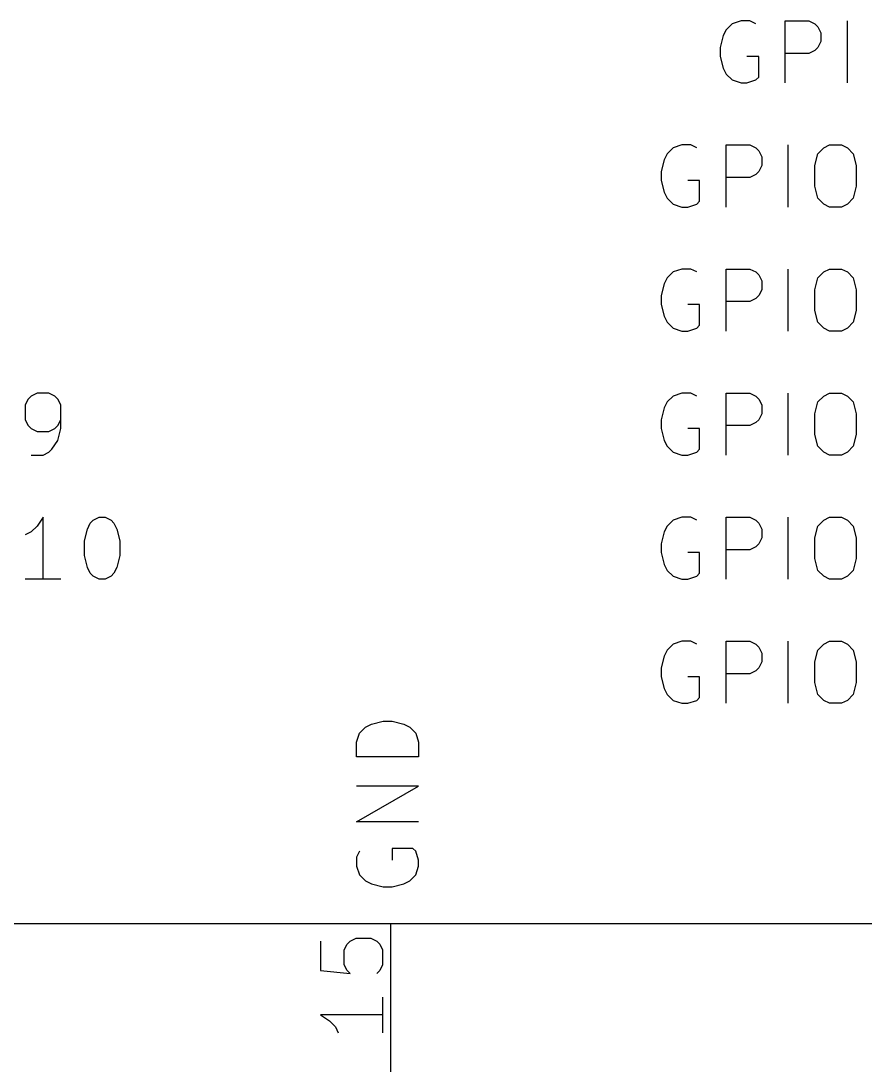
# Model space of a CAD drawing. Extents: x 0.4 to 11.3, y -7.9 to -0.4.
# Drawn here: x 7.452 to 8.132, y -4.464 to -3.623 of the extents above; entities that cross this region are included whole.
import ezdxf

# ---------------------------------------------------------------- set-up
doc = ezdxf.new("R2010")
doc.units = 0
doc.header["$MEASUREMENT"] = 0
for name, color, linetype in [('CYAN2', 4, 'CONTINUOUS'), ('GREEN3', 91, 'CONTINUOUS'), ('LYELLOW', 51, 'CONTINUOUS'), ('RED2', 1, 'CONTINUOUS'), ('RED3', 11, 'CONTINUOUS')]:
    doc.layers.add(name, color=color, linetype=linetype)

msp = doc.modelspace()

# ---------------------------------------------------------------- linework, layer by layer
at = {"layer": 'CYAN2', "linetype": 'CONTINUOUS'}
for p, q in [((8.02524, -3.625), (8.02047, -3.62976)), ((8.02524, -3.625), (8.02047, -3.62976)), ((8.03238, -3.62262), (8.02524, -3.625)), ((8.03238, -3.62262), (8.02524, -3.625)), ((8.03952, -3.62262), (8.03238, -3.62262)), ((8.03952, -3.62262), (8.03238, -3.62262)), ((8.04428, -3.625), (8.03952, -3.62262)), ((8.04428, -3.625), (8.03952, -3.62262)), ((8.06809, -3.67262), (8.06809, -3.62262)), ((8.06809, -3.62262), (8.08714, -3.62262)), ((8.06809, -3.67262), (8.06809, -3.62262)), ((8.06809, -3.62262), (8.08714, -3.62262)), ((8.08714, -3.62262), (8.0919, -3.625)), ((8.08714, -3.62262), (8.0919, -3.625)), ((8.0919, -3.625), (8.09428, -3.62738)), ((8.0919, -3.625), (8.09428, -3.62738)), ((8.11809, -3.67262), (8.11809, -3.62262)), ((8.11809, -3.67262), (8.11809, -3.62262)), ((8.01809, -3.63452), (8.01571, -3.64405)), ((8.01809, -3.63452), (8.01571, -3.64405)), ((8.02047, -3.62976), (8.01809, -3.63452)), ((8.02047, -3.62976), (8.01809, -3.63452)), ((8.09428, -3.62738), (8.09667, -3.63214)), ((8.09428, -3.62738), (8.09667, -3.63214)), ((8.09667, -3.63214), (8.09667, -3.63928)), ((8.09667, -3.63214), (8.09667, -3.63928)), ((8.01571, -3.64405), (8.01571, -3.65119)), ((8.01571, -3.64405), (8.01571, -3.65119)), ((8.09428, -3.64405), (8.0919, -3.64643)), ((8.09428, -3.64405), (8.0919, -3.64643)), ((8.09667, -3.63928), (8.09428, -3.64405)), ((8.09667, -3.63928), (8.09428, -3.64405)), ((8.01571, -3.65119), (8.01809, -3.66071)), ((8.01571, -3.65119), (8.01809, -3.66071)), ((8.04667, -3.65119), (8.03714, -3.65119)), ((8.04667, -3.65119), (8.03714, -3.65119)), ((8.04667, -3.66785), (8.04667, -3.65119)), ((8.04667, -3.66785), (8.04667, -3.65119)), ((8.08714, -3.64881), (8.06809, -3.64881)), ((8.08714, -3.64881), (8.06809, -3.64881)), ((8.0919, -3.64643), (8.08714, -3.64881)), ((8.0919, -3.64643), (8.08714, -3.64881)), ((8.01809, -3.66071), (8.02047, -3.66547)), ((8.01809, -3.66071), (8.02047, -3.66547)), ((8.02047, -3.66547), (8.02524, -3.67024)), ((8.02047, -3.66547), (8.02524, -3.67024)), ((8.04428, -3.67024), (8.04667, -3.66785)), ((8.04428, -3.67024), (8.04667, -3.66785)), ((8.02524, -3.67024), (8.03238, -3.67262)), ((8.02524, -3.67024), (8.03238, -3.67262)), ((8.03238, -3.67262), (8.03714, -3.67262)), ((8.03238, -3.67262), (8.03714, -3.67262)), ((8.03714, -3.67262), (8.04428, -3.67024)), ((8.03714, -3.67262), (8.04428, -3.67024)), ((7.97762, -3.725), (7.97285, -3.72976)), ((7.97762, -3.725), (7.97285, -3.72976)), ((7.98476, -3.72262), (7.97762, -3.725)), ((7.98476, -3.72262), (7.97762, -3.725)), ((7.9919, -3.72262), (7.98476, -3.72262)), ((7.9919, -3.72262), (7.98476, -3.72262)), ((7.99667, -3.725), (7.9919, -3.72262)), ((7.99667, -3.725), (7.9919, -3.72262)), ((8.02047, -3.77262), (8.02047, -3.72262)), ((8.02047, -3.72262), (8.03952, -3.72262)), ((8.02047, -3.77262), (8.02047, -3.72262)), ((8.02047, -3.72262), (8.03952, -3.72262)), ((8.03952, -3.72262), (8.04428, -3.725)), ((8.03952, -3.72262), (8.04428, -3.725)), ((8.04428, -3.725), (8.04667, -3.72738)), ((8.04428, -3.725), (8.04667, -3.72738)), ((8.04667, -3.72738), (8.04905, -3.73214)), ((8.04667, -3.72738), (8.04905, -3.73214)), ((8.07047, -3.77262), (8.07047, -3.72262)), ((8.07047, -3.77262), (8.07047, -3.72262)), ((8.09428, -3.72976), (8.09905, -3.725)), ((8.09428, -3.72976), (8.09905, -3.725)), ((8.09905, -3.725), (8.10381, -3.72262)), ((8.09905, -3.725), (8.10381, -3.72262)), ((8.10381, -3.72262), (8.11333, -3.72262)), ((8.10381, -3.72262), (8.11333, -3.72262)), ((8.11333, -3.72262), (8.11809, -3.725)), ((8.11333, -3.72262), (8.11809, -3.725)), ((8.11809, -3.725), (8.12285, -3.72976)), ((8.11809, -3.725), (8.12285, -3.72976)), ((7.97047, -3.73452), (7.96809, -3.74405)), ((7.97047, -3.73452), (7.96809, -3.74405)), ((7.97285, -3.72976), (7.97047, -3.73452)), ((7.97285, -3.72976), (7.97047, -3.73452)), ((8.04905, -3.73214), (8.04905, -3.73928)), ((8.04905, -3.73214), (8.04905, -3.73928)), ((8.0919, -3.73928), (8.09428, -3.72976)), ((8.0919, -3.73928), (8.09428, -3.72976)), ((8.12285, -3.72976), (8.12524, -3.73928)), ((8.12285, -3.72976), (8.12524, -3.73928)), ((7.96809, -3.74405), (7.96809, -3.75119)), ((7.96809, -3.74405), (7.96809, -3.75119)), ((8.04667, -3.74405), (8.04428, -3.74643)), ((8.04667, -3.74405), (8.04428, -3.74643)), ((8.04905, -3.73928), (8.04667, -3.74405)), ((8.04905, -3.73928), (8.04667, -3.74405)), ((8.0919, -3.75595), (8.0919, -3.73928)), ((8.0919, -3.75595), (8.0919, -3.73928)), ((8.12524, -3.73928), (8.12524, -3.75595)), ((8.12524, -3.73928), (8.12524, -3.75595)), ((7.96809, -3.75119), (7.97047, -3.76071)), ((7.96809, -3.75119), (7.97047, -3.76071)), ((7.99905, -3.75119), (7.98952, -3.75119)), ((7.99905, -3.75119), (7.98952, -3.75119)), ((7.99905, -3.76785), (7.99905, -3.75119)), ((7.99905, -3.76785), (7.99905, -3.75119)), ((8.03952, -3.74881), (8.02047, -3.74881)), ((8.03952, -3.74881), (8.02047, -3.74881)), ((8.04428, -3.74643), (8.03952, -3.74881)), ((8.04428, -3.74643), (8.03952, -3.74881)), ((7.97047, -3.76071), (7.97285, -3.76547)), ((7.97047, -3.76071), (7.97285, -3.76547)), ((8.09428, -3.76547), (8.0919, -3.75595)), ((8.09428, -3.76547), (8.0919, -3.75595)), ((8.12524, -3.75595), (8.12285, -3.76547)), ((8.12524, -3.75595), (8.12285, -3.76547)), ((7.97285, -3.76547), (7.97762, -3.77024)), ((7.97285, -3.76547), (7.97762, -3.77024)), ((7.97762, -3.77024), (7.98476, -3.77262)), ((7.97762, -3.77024), (7.98476, -3.77262)), ((7.98952, -3.77262), (7.99667, -3.77024)), ((7.98952, -3.77262), (7.99667, -3.77024)), ((7.99667, -3.77024), (7.99905, -3.76785)), ((7.99667, -3.77024), (7.99905, -3.76785)), ((8.09905, -3.77024), (8.09428, -3.76547)), ((8.09905, -3.77024), (8.09428, -3.76547)), ((8.10381, -3.77262), (8.09905, -3.77024)), ((8.10381, -3.77262), (8.09905, -3.77024)), ((8.11809, -3.77024), (8.11333, -3.77262)), ((8.11809, -3.77024), (8.11333, -3.77262)), ((8.12285, -3.76547), (8.11809, -3.77024)), ((8.12285, -3.76547), (8.11809, -3.77024)), ((7.98476, -3.77262), (7.98952, -3.77262)), ((7.98476, -3.77262), (7.98952, -3.77262)), ((8.11333, -3.77262), (8.10381, -3.77262)), ((8.11333, -3.77262), (8.10381, -3.77262)), ((7.97762, -3.825), (7.97285, -3.82976)), ((7.97762, -3.825), (7.97285, -3.82976)), ((7.98476, -3.82262), (7.97762, -3.825)), ((7.98476, -3.82262), (7.97762, -3.825)), ((7.9919, -3.82262), (7.98476, -3.82262)), ((7.9919, -3.82262), (7.98476, -3.82262)), ((7.99667, -3.825), (7.9919, -3.82262)), ((7.99667, -3.825), (7.9919, -3.82262)), ((8.02047, -3.87262), (8.02047, -3.82262)), ((8.02047, -3.82262), (8.03952, -3.82262)), ((8.02047, -3.87262), (8.02047, -3.82262)), ((8.02047, -3.82262), (8.03952, -3.82262)), ((8.03952, -3.82262), (8.04428, -3.825)), ((8.03952, -3.82262), (8.04428, -3.825)), ((8.04428, -3.825), (8.04667, -3.82738)), ((8.04428, -3.825), (8.04667, -3.82738)), ((8.04667, -3.82738), (8.04905, -3.83214)), ((8.04667, -3.82738), (8.04905, -3.83214)), ((8.07047, -3.87262), (8.07047, -3.82262)), ((8.07047, -3.87262), (8.07047, -3.82262)), ((8.09428, -3.82976), (8.09905, -3.825)), ((8.09428, -3.82976), (8.09905, -3.825)), ((8.09905, -3.825), (8.10381, -3.82262)), ((8.09905, -3.825), (8.10381, -3.82262)), ((8.10381, -3.82262), (8.11333, -3.82262)), ((8.10381, -3.82262), (8.11333, -3.82262)), ((8.11333, -3.82262), (8.11809, -3.825)), ((8.11333, -3.82262), (8.11809, -3.825)), ((8.11809, -3.825), (8.12285, -3.82976)), ((8.11809, -3.825), (8.12285, -3.82976)), ((7.97047, -3.83452), (7.96809, -3.84405)), ((7.97047, -3.83452), (7.96809, -3.84405)), ((7.97285, -3.82976), (7.97047, -3.83452)), ((7.97285, -3.82976), (7.97047, -3.83452)), ((8.04905, -3.83214), (8.04905, -3.83928)), ((8.04905, -3.83214), (8.04905, -3.83928)), ((8.0919, -3.83928), (8.09428, -3.82976)), ((8.0919, -3.83928), (8.09428, -3.82976)), ((8.12285, -3.82976), (8.12524, -3.83928)), ((8.12285, -3.82976), (8.12524, -3.83928)), ((7.96809, -3.84405), (7.96809, -3.85119)), ((7.96809, -3.84405), (7.96809, -3.85119)), ((8.04667, -3.84405), (8.04428, -3.84643)), ((8.04667, -3.84405), (8.04428, -3.84643)), ((8.04905, -3.83928), (8.04667, -3.84405)), ((8.04905, -3.83928), (8.04667, -3.84405)), ((8.0919, -3.85595), (8.0919, -3.83928)), ((8.0919, -3.85595), (8.0919, -3.83928)), ((8.12524, -3.83928), (8.12524, -3.85595)), ((8.12524, -3.83928), (8.12524, -3.85595)), ((7.96809, -3.85119), (7.97047, -3.86071)), ((7.96809, -3.85119), (7.97047, -3.86071)), ((7.99905, -3.85119), (7.98952, -3.85119)), ((7.99905, -3.85119), (7.98952, -3.85119)), ((7.99905, -3.86785), (7.99905, -3.85119)), ((7.99905, -3.86785), (7.99905, -3.85119)), ((8.03952, -3.84881), (8.02047, -3.84881)), ((8.03952, -3.84881), (8.02047, -3.84881)), ((8.04428, -3.84643), (8.03952, -3.84881)), ((8.04428, -3.84643), (8.03952, -3.84881)), ((7.97047, -3.86071), (7.97285, -3.86547)), ((7.97047, -3.86071), (7.97285, -3.86547)), ((8.09428, -3.86547), (8.0919, -3.85595)), ((8.09428, -3.86547), (8.0919, -3.85595)), ((8.12524, -3.85595), (8.12285, -3.86547)), ((8.12524, -3.85595), (8.12285, -3.86547)), ((7.97285, -3.86547), (7.97762, -3.87024)), ((7.97285, -3.86547), (7.97762, -3.87024)), ((7.97762, -3.87024), (7.98476, -3.87262)), ((7.97762, -3.87024), (7.98476, -3.87262)), ((7.98952, -3.87262), (7.99667, -3.87024)), ((7.98952, -3.87262), (7.99667, -3.87024)), ((7.99667, -3.87024), (7.99905, -3.86785)), ((7.99667, -3.87024), (7.99905, -3.86785)), ((8.09905, -3.87024), (8.09428, -3.86547)), ((8.09905, -3.87024), (8.09428, -3.86547)), ((8.10381, -3.87262), (8.09905, -3.87024)), ((8.10381, -3.87262), (8.09905, -3.87024)), ((8.11809, -3.87024), (8.11333, -3.87262)), ((8.11809, -3.87024), (8.11333, -3.87262)), ((8.12285, -3.86547), (8.11809, -3.87024)), ((8.12285, -3.86547), (8.11809, -3.87024)), ((7.98476, -3.87262), (7.98952, -3.87262)), ((7.98476, -3.87262), (7.98952, -3.87262)), ((8.11333, -3.87262), (8.10381, -3.87262)), ((8.11333, -3.87262), (8.10381, -3.87262)), ((7.45809, -3.92738), (7.45571, -3.93214)), ((7.45809, -3.92738), (7.45571, -3.93214)), ((7.46047, -3.925), (7.45809, -3.92738)), ((7.46047, -3.925), (7.45809, -3.92738)), ((7.46524, -3.92262), (7.46047, -3.925)), ((7.46524, -3.92262), (7.46047, -3.925)), ((7.47476, -3.92262), (7.46524, -3.92262)), ((7.47476, -3.92262), (7.46524, -3.92262)), ((7.47952, -3.925), (7.47476, -3.92262)), ((7.47952, -3.925), (7.47476, -3.92262)), ((7.4819, -3.92738), (7.47952, -3.925)), ((7.4819, -3.92738), (7.47952, -3.925)), ((7.48428, -3.93214), (7.4819, -3.92738)), ((7.48428, -3.93214), (7.4819, -3.92738)), ((7.97285, -3.92976), (7.97047, -3.93452)), ((7.97285, -3.92976), (7.97047, -3.93452)), ((7.97762, -3.925), (7.97285, -3.92976)), ((7.97762, -3.925), (7.97285, -3.92976)), ((7.98476, -3.92262), (7.97762, -3.925)), ((7.98476, -3.92262), (7.97762, -3.925)), ((7.9919, -3.92262), (7.98476, -3.92262)), ((7.9919, -3.92262), (7.98476, -3.92262)), ((7.99667, -3.925), (7.9919, -3.92262)), ((7.99667, -3.925), (7.9919, -3.92262)), ((8.02047, -3.97262), (8.02047, -3.92262)), ((8.02047, -3.92262), (8.03952, -3.92262)), ((8.02047, -3.97262), (8.02047, -3.92262)), ((8.02047, -3.92262), (8.03952, -3.92262)), ((8.03952, -3.92262), (8.04428, -3.925)), ((8.03952, -3.92262), (8.04428, -3.925)), ((8.04428, -3.925), (8.04667, -3.92738)), ((8.04428, -3.925), (8.04667, -3.92738)), ((8.04667, -3.92738), (8.04905, -3.93214)), ((8.04667, -3.92738), (8.04905, -3.93214)), ((8.07047, -3.97262), (8.07047, -3.92262)), ((8.07047, -3.97262), (8.07047, -3.92262)), ((8.0919, -3.93928), (8.09428, -3.92976)), ((8.0919, -3.93928), (8.09428, -3.92976)), ((8.09428, -3.92976), (8.09905, -3.925)), ((8.09428, -3.92976), (8.09905, -3.925)), ((8.09905, -3.925), (8.10381, -3.92262)), ((8.09905, -3.925), (8.10381, -3.92262)), ((8.10381, -3.92262), (8.11333, -3.92262)), ((8.10381, -3.92262), (8.11333, -3.92262)), ((8.11333, -3.92262), (8.11809, -3.925)), ((8.11333, -3.92262), (8.11809, -3.925)), ((8.11809, -3.925), (8.12285, -3.92976)), ((8.11809, -3.925), (8.12285, -3.92976)), ((8.12285, -3.92976), (8.12524, -3.93928)), ((8.12285, -3.92976), (8.12524, -3.93928)), ((7.45571, -3.93214), (7.45571, -3.94405)), ((7.45571, -3.93214), (7.45571, -3.94405)), ((7.48428, -3.95119), (7.48428, -3.93214)), ((7.48428, -3.95119), (7.48428, -3.93214)), ((7.97047, -3.93452), (7.96809, -3.94405)), ((7.97047, -3.93452), (7.96809, -3.94405)), ((8.04905, -3.93214), (8.04905, -3.93928)), ((8.04905, -3.93214), (8.04905, -3.93928)), ((7.45571, -3.94405), (7.45809, -3.94881)), ((7.45571, -3.94405), (7.45809, -3.94881)), ((7.4819, -3.94881), (7.48428, -3.94405)), ((7.4819, -3.94881), (7.48428, -3.94405)), ((7.96809, -3.94405), (7.96809, -3.95119)), ((7.96809, -3.94405), (7.96809, -3.95119)), ((8.04428, -3.94643), (8.03952, -3.94881)), ((8.04428, -3.94643), (8.03952, -3.94881)), ((8.04667, -3.94405), (8.04428, -3.94643)), ((8.04667, -3.94405), (8.04428, -3.94643)), ((8.04905, -3.93928), (8.04667, -3.94405)), ((8.04905, -3.93928), (8.04667, -3.94405)), ((8.0919, -3.95595), (8.0919, -3.93928)), ((8.0919, -3.95595), (8.0919, -3.93928)), ((8.12524, -3.93928), (8.12524, -3.95595)), ((8.12524, -3.93928), (8.12524, -3.95595)), ((7.45809, -3.94881), (7.46047, -3.95119)), ((7.45809, -3.94881), (7.46047, -3.95119)), ((7.46047, -3.95119), (7.46524, -3.95357)), ((7.46047, -3.95119), (7.46524, -3.95357)), ((7.46524, -3.95357), (7.47476, -3.95357)), ((7.46524, -3.95357), (7.47476, -3.95357)), ((7.47476, -3.95357), (7.47952, -3.95119)), ((7.47476, -3.95357), (7.47952, -3.95119)), ((7.47952, -3.95119), (7.4819, -3.94881)), ((7.47952, -3.95119), (7.4819, -3.94881)), ((7.4819, -3.96071), (7.48428, -3.95119)), ((7.4819, -3.96071), (7.48428, -3.95119)), ((7.96809, -3.95119), (7.97047, -3.96071)), ((7.96809, -3.95119), (7.97047, -3.96071)), ((7.99905, -3.95119), (7.98952, -3.95119)), ((7.99905, -3.95119), (7.98952, -3.95119)), ((7.99905, -3.96785), (7.99905, -3.95119)), ((7.99905, -3.96785), (7.99905, -3.95119)), ((8.03952, -3.94881), (8.02047, -3.94881)), ((8.03952, -3.94881), (8.02047, -3.94881)), ((7.47714, -3.96785), (7.4819, -3.96071)), ((7.47714, -3.96785), (7.4819, -3.96071)), ((7.97047, -3.96071), (7.97285, -3.96547)), ((7.97047, -3.96071), (7.97285, -3.96547)), ((8.09428, -3.96547), (8.0919, -3.95595)), ((8.09428, -3.96547), (8.0919, -3.95595)), ((8.12524, -3.95595), (8.12285, -3.96547)), ((8.12524, -3.95595), (8.12285, -3.96547)), ((7.47, -3.97262), (7.47476, -3.97024)), ((7.47, -3.97262), (7.47476, -3.97024)), ((7.47476, -3.97024), (7.47714, -3.96785)), ((7.47476, -3.97024), (7.47714, -3.96785)), ((7.97285, -3.96547), (7.97762, -3.97024)), ((7.97285, -3.96547), (7.97762, -3.97024)), ((7.97762, -3.97024), (7.98476, -3.97262)), ((7.97762, -3.97024), (7.98476, -3.97262)), ((7.98952, -3.97262), (7.99667, -3.97024)), ((7.98952, -3.97262), (7.99667, -3.97024)), ((7.99667, -3.97024), (7.99905, -3.96785)), ((7.99667, -3.97024), (7.99905, -3.96785)), ((8.09905, -3.97024), (8.09428, -3.96547)), ((8.09905, -3.97024), (8.09428, -3.96547)), ((8.10381, -3.97262), (8.09905, -3.97024)), ((8.10381, -3.97262), (8.09905, -3.97024)), ((8.11809, -3.97024), (8.11333, -3.97262)), ((8.11809, -3.97024), (8.11333, -3.97262)), ((8.12285, -3.96547), (8.11809, -3.97024)), ((8.12285, -3.96547), (8.11809, -3.97024)), ((7.46047, -3.97262), (7.47, -3.97262)), ((7.46047, -3.97262), (7.47, -3.97262)), ((7.98476, -3.97262), (7.98952, -3.97262)), ((7.98476, -3.97262), (7.98952, -3.97262)), ((8.11333, -3.97262), (8.10381, -3.97262)), ((8.11333, -3.97262), (8.10381, -3.97262)), ((7.47, -4.02262), (7.46524, -4.02976)), ((7.47, -4.02262), (7.46524, -4.02976)), ((7.47, -4.07262), (7.47, -4.02262)), ((7.47, -4.07262), (7.47, -4.02262)), ((7.51047, -4.025), (7.51524, -4.02262)), ((7.51047, -4.025), (7.51524, -4.02262)), ((7.51524, -4.02262), (7.52, -4.02262)), ((7.51524, -4.02262), (7.52, -4.02262)), ((7.52, -4.02262), (7.52476, -4.025)), ((7.52, -4.02262), (7.52476, -4.025)), ((7.98476, -4.02262), (7.97762, -4.025)), ((7.98476, -4.02262), (7.97762, -4.025)), ((7.9919, -4.02262), (7.98476, -4.02262)), ((7.9919, -4.02262), (7.98476, -4.02262)), ((7.99667, -4.025), (7.9919, -4.02262)), ((7.99667, -4.025), (7.9919, -4.02262)), ((8.02047, -4.07262), (8.02047, -4.02262)), ((8.02047, -4.02262), (8.03952, -4.02262)), ((8.02047, -4.07262), (8.02047, -4.02262)), ((8.02047, -4.02262), (8.03952, -4.02262)), ((8.03952, -4.02262), (8.04428, -4.025)), ((8.03952, -4.02262), (8.04428, -4.025)), ((8.07047, -4.07262), (8.07047, -4.02262)), ((8.07047, -4.07262), (8.07047, -4.02262)), ((8.09905, -4.025), (8.10381, -4.02262)), ((8.09905, -4.025), (8.10381, -4.02262)), ((8.10381, -4.02262), (8.11333, -4.02262)), ((8.10381, -4.02262), (8.11333, -4.02262)), ((8.11333, -4.02262), (8.11809, -4.025)), ((8.11333, -4.02262), (8.11809, -4.025)), ((7.46524, -4.02976), (7.46047, -4.03452)), ((7.46524, -4.02976), (7.46047, -4.03452)), ((7.50571, -4.03214), (7.50809, -4.02738)), ((7.50571, -4.03214), (7.50809, -4.02738)), ((7.50809, -4.02738), (7.51047, -4.025)), ((7.50809, -4.02738), (7.51047, -4.025)), ((7.52476, -4.025), (7.52714, -4.02738)), ((7.52476, -4.025), (7.52714, -4.02738)), ((7.52714, -4.02738), (7.52952, -4.03214)), ((7.52714, -4.02738), (7.52952, -4.03214)), ((7.97285, -4.02976), (7.97047, -4.03452)), ((7.97285, -4.02976), (7.97047, -4.03452)), ((7.97762, -4.025), (7.97285, -4.02976)), ((7.97762, -4.025), (7.97285, -4.02976)), ((8.04428, -4.025), (8.04667, -4.02738)), ((8.04428, -4.025), (8.04667, -4.02738)), ((8.04667, -4.02738), (8.04905, -4.03214)), ((8.04667, -4.02738), (8.04905, -4.03214)), ((8.0919, -4.03928), (8.09428, -4.02976)), ((8.0919, -4.03928), (8.09428, -4.02976)), ((8.09428, -4.02976), (8.09905, -4.025)), ((8.09428, -4.02976), (8.09905, -4.025)), ((8.11809, -4.025), (8.12285, -4.02976)), ((8.11809, -4.025), (8.12285, -4.02976)), ((8.12285, -4.02976), (8.12524, -4.03928)), ((8.12285, -4.02976), (8.12524, -4.03928)), ((7.46047, -4.03452), (7.45571, -4.0369)), ((7.46047, -4.03452), (7.45571, -4.0369)), ((7.50333, -4.04167), (7.50571, -4.03214)), ((7.50333, -4.04167), (7.50571, -4.03214)), ((7.52952, -4.03214), (7.5319, -4.04167)), ((7.52952, -4.03214), (7.5319, -4.04167)), ((7.97047, -4.03452), (7.96809, -4.04405)), ((7.97047, -4.03452), (7.96809, -4.04405)), ((8.04905, -4.03928), (8.04667, -4.04405)), ((8.04905, -4.03928), (8.04667, -4.04405)), ((8.04905, -4.03214), (8.04905, -4.03928)), ((8.04905, -4.03214), (8.04905, -4.03928)), ((8.0919, -4.05595), (8.0919, -4.03928)), ((8.0919, -4.05595), (8.0919, -4.03928)), ((8.12524, -4.03928), (8.12524, -4.05595)), ((8.12524, -4.03928), (8.12524, -4.05595)), ((7.50333, -4.05357), (7.50333, -4.04167)), ((7.50333, -4.05357), (7.50333, -4.04167)), ((7.5319, -4.04167), (7.5319, -4.05357)), ((7.5319, -4.04167), (7.5319, -4.05357)), ((7.96809, -4.04405), (7.96809, -4.05119)), ((7.96809, -4.04405), (7.96809, -4.05119)), ((8.04428, -4.04643), (8.03952, -4.04881)), ((8.04428, -4.04643), (8.03952, -4.04881)), ((8.04667, -4.04405), (8.04428, -4.04643)), ((8.04667, -4.04405), (8.04428, -4.04643)), ((7.50571, -4.06309), (7.50333, -4.05357)), ((7.50571, -4.06309), (7.50333, -4.05357)), ((7.5319, -4.05357), (7.52952, -4.06309)), ((7.5319, -4.05357), (7.52952, -4.06309)), ((7.96809, -4.05119), (7.97047, -4.06071)), ((7.96809, -4.05119), (7.97047, -4.06071)), ((7.99905, -4.05119), (7.98952, -4.05119)), ((7.99905, -4.05119), (7.98952, -4.05119)), ((7.99905, -4.06785), (7.99905, -4.05119)), ((7.99905, -4.06785), (7.99905, -4.05119)), ((8.03952, -4.04881), (8.02047, -4.04881)), ((8.03952, -4.04881), (8.02047, -4.04881)), ((8.09428, -4.06547), (8.0919, -4.05595)), ((8.09428, -4.06547), (8.0919, -4.05595)), ((8.12524, -4.05595), (8.12285, -4.06547)), ((8.12524, -4.05595), (8.12285, -4.06547)), ((7.50809, -4.06785), (7.50571, -4.06309)), ((7.50809, -4.06785), (7.50571, -4.06309)), ((7.52952, -4.06309), (7.52714, -4.06785)), ((7.52952, -4.06309), (7.52714, -4.06785)), ((7.97047, -4.06071), (7.97285, -4.06547)), ((7.97047, -4.06071), (7.97285, -4.06547)), ((7.48428, -4.07262), (7.45571, -4.07262)), ((7.48428, -4.07262), (7.45571, -4.07262)), ((7.51047, -4.07024), (7.50809, -4.06785)), ((7.51047, -4.07024), (7.50809, -4.06785)), ((7.51524, -4.07262), (7.51047, -4.07024)), ((7.51524, -4.07262), (7.51047, -4.07024)), ((7.52, -4.07262), (7.51524, -4.07262)), ((7.52, -4.07262), (7.51524, -4.07262)), ((7.52476, -4.07024), (7.52, -4.07262)), ((7.52476, -4.07024), (7.52, -4.07262)), ((7.52714, -4.06785), (7.52476, -4.07024)), ((7.52714, -4.06785), (7.52476, -4.07024)), ((7.97285, -4.06547), (7.97762, -4.07024)), ((7.97285, -4.06547), (7.97762, -4.07024)), ((7.97762, -4.07024), (7.98476, -4.07262)), ((7.97762, -4.07024), (7.98476, -4.07262)), ((7.98476, -4.07262), (7.98952, -4.07262)), ((7.98476, -4.07262), (7.98952, -4.07262)), ((7.98952, -4.07262), (7.99667, -4.07024)), ((7.98952, -4.07262), (7.99667, -4.07024)), ((7.99667, -4.07024), (7.99905, -4.06785)), ((7.99667, -4.07024), (7.99905, -4.06785)), ((8.09905, -4.07024), (8.09428, -4.06547)), ((8.09905, -4.07024), (8.09428, -4.06547)), ((8.10381, -4.07262), (8.09905, -4.07024)), ((8.10381, -4.07262), (8.09905, -4.07024)), ((8.11333, -4.07262), (8.10381, -4.07262)), ((8.11333, -4.07262), (8.10381, -4.07262)), ((8.11809, -4.07024), (8.11333, -4.07262)), ((8.11809, -4.07024), (8.11333, -4.07262)), ((8.12285, -4.06547), (8.11809, -4.07024)), ((8.12285, -4.06547), (8.11809, -4.07024)), ((7.98476, -4.12262), (7.97762, -4.125)), ((7.98476, -4.12262), (7.97762, -4.125)), ((7.9919, -4.12262), (7.98476, -4.12262)), ((7.9919, -4.12262), (7.98476, -4.12262)), ((7.99667, -4.125), (7.9919, -4.12262)), ((7.99667, -4.125), (7.9919, -4.12262)), ((8.02047, -4.17262), (8.02047, -4.12262)), ((8.02047, -4.12262), (8.03952, -4.12262)), ((8.02047, -4.17262), (8.02047, -4.12262)), ((8.02047, -4.12262), (8.03952, -4.12262)), ((8.03952, -4.12262), (8.04428, -4.125)), ((8.03952, -4.12262), (8.04428, -4.125)), ((8.07047, -4.17262), (8.07047, -4.12262)), ((8.07047, -4.17262), (8.07047, -4.12262)), ((8.09905, -4.125), (8.10381, -4.12262)), ((8.09905, -4.125), (8.10381, -4.12262)), ((8.10381, -4.12262), (8.11333, -4.12262)), ((8.10381, -4.12262), (8.11333, -4.12262)), ((8.11333, -4.12262), (8.11809, -4.125)), ((8.11333, -4.12262), (8.11809, -4.125)), ((7.97285, -4.12976), (7.97047, -4.13452)), ((7.97285, -4.12976), (7.97047, -4.13452)), ((7.97762, -4.125), (7.97285, -4.12976)), ((7.97762, -4.125), (7.97285, -4.12976)), ((8.04428, -4.125), (8.04667, -4.12738)), ((8.04428, -4.125), (8.04667, -4.12738)), ((8.04667, -4.12738), (8.04905, -4.13214)), ((8.04667, -4.12738), (8.04905, -4.13214)), ((8.04905, -4.13214), (8.04905, -4.13928)), ((8.04905, -4.13214), (8.04905, -4.13928)), ((8.0919, -4.13928), (8.09428, -4.12976)), ((8.0919, -4.13928), (8.09428, -4.12976)), ((8.09428, -4.12976), (8.09905, -4.125)), ((8.09428, -4.12976), (8.09905, -4.125)), ((8.11809, -4.125), (8.12285, -4.12976)), ((8.11809, -4.125), (8.12285, -4.12976)), ((8.12285, -4.12976), (8.12524, -4.13928)), ((8.12285, -4.12976), (8.12524, -4.13928)), ((7.97047, -4.13452), (7.96809, -4.14405)), ((7.97047, -4.13452), (7.96809, -4.14405)), ((8.04905, -4.13928), (8.04667, -4.14405)), ((8.04905, -4.13928), (8.04667, -4.14405)), ((8.0919, -4.15595), (8.0919, -4.13928)), ((8.0919, -4.15595), (8.0919, -4.13928)), ((8.12524, -4.13928), (8.12524, -4.15595)), ((8.12524, -4.13928), (8.12524, -4.15595)), ((7.96809, -4.14405), (7.96809, -4.15119)), ((7.96809, -4.14405), (7.96809, -4.15119)), ((8.03952, -4.14881), (8.02047, -4.14881)), ((8.03952, -4.14881), (8.02047, -4.14881)), ((8.04428, -4.14643), (8.03952, -4.14881)), ((8.04428, -4.14643), (8.03952, -4.14881)), ((8.04667, -4.14405), (8.04428, -4.14643)), ((8.04667, -4.14405), (8.04428, -4.14643)), ((7.96809, -4.15119), (7.97047, -4.16071)), ((7.96809, -4.15119), (7.97047, -4.16071)), ((7.99905, -4.15119), (7.98952, -4.15119)), ((7.99905, -4.15119), (7.98952, -4.15119)), ((7.99905, -4.16785), (7.99905, -4.15119)), ((7.99905, -4.16785), (7.99905, -4.15119)), ((8.09428, -4.16547), (8.0919, -4.15595)), ((8.09428, -4.16547), (8.0919, -4.15595)), ((8.12524, -4.15595), (8.12285, -4.16547)), ((8.12524, -4.15595), (8.12285, -4.16547)), ((7.97047, -4.16071), (7.97285, -4.16547)), ((7.97047, -4.16071), (7.97285, -4.16547)), ((7.97285, -4.16547), (7.97762, -4.17024)), ((7.97285, -4.16547), (7.97762, -4.17024)), ((8.09905, -4.17024), (8.09428, -4.16547)), ((8.09905, -4.17024), (8.09428, -4.16547)), ((8.12285, -4.16547), (8.11809, -4.17024)), ((8.12285, -4.16547), (8.11809, -4.17024)), ((7.97762, -4.17024), (7.98476, -4.17262)), ((7.97762, -4.17024), (7.98476, -4.17262)), ((7.98476, -4.17262), (7.98952, -4.17262)), ((7.98476, -4.17262), (7.98952, -4.17262)), ((7.98952, -4.17262), (7.99667, -4.17024)), ((7.98952, -4.17262), (7.99667, -4.17024)), ((7.99667, -4.17024), (7.99905, -4.16785)), ((7.99667, -4.17024), (7.99905, -4.16785)), ((8.10381, -4.17262), (8.09905, -4.17024)), ((8.10381, -4.17262), (8.09905, -4.17024)), ((8.11333, -4.17262), (8.10381, -4.17262)), ((8.11333, -4.17262), (8.10381, -4.17262)), ((8.11809, -4.17024), (8.11333, -4.17262)), ((8.11809, -4.17024), (8.11333, -4.17262)), ((7.72976, -4.1919), (7.73452, -4.18952)), ((7.72976, -4.1919), (7.73452, -4.18952)), ((7.73452, -4.18952), (7.74405, -4.18714)), ((7.73452, -4.18952), (7.74405, -4.18714)), ((7.74405, -4.18714), (7.75119, -4.18714)), ((7.74405, -4.18714), (7.75119, -4.18714)), ((7.75119, -4.18714), (7.76071, -4.18952)), ((7.75119, -4.18714), (7.76071, -4.18952)), ((7.76071, -4.18952), (7.76547, -4.1919)), ((7.76071, -4.18952), (7.76547, -4.1919)), ((7.72262, -4.20381), (7.725, -4.19667)), ((7.72262, -4.20381), (7.725, -4.19667)), ((7.725, -4.19667), (7.72976, -4.1919)), ((7.725, -4.19667), (7.72976, -4.1919)), ((7.76547, -4.1919), (7.77024, -4.19667)), ((7.76547, -4.1919), (7.77024, -4.19667)), ((7.77024, -4.19667), (7.77262, -4.20381)), ((7.77024, -4.19667), (7.77262, -4.20381)), ((7.72262, -4.21571), (7.72262, -4.20381)), ((7.72262, -4.21571), (7.72262, -4.20381)), ((7.77262, -4.20381), (7.77262, -4.21571)), ((7.77262, -4.20381), (7.77262, -4.21571)), ((7.77262, -4.21571), (7.72262, -4.21571)), ((7.77262, -4.21571), (7.72262, -4.21571)), ((7.72262, -4.26809), (7.77262, -4.23952)), ((7.77262, -4.23952), (7.72262, -4.23952)), ((7.72262, -4.26809), (7.77262, -4.23952)), ((7.77262, -4.23952), (7.72262, -4.23952)), ((7.77262, -4.26809), (7.72262, -4.26809)), ((7.77262, -4.26809), (7.72262, -4.26809)), ((7.725, -4.2919), (7.72262, -4.29667)), ((7.725, -4.2919), (7.72262, -4.29667)), ((7.76785, -4.28952), (7.75119, -4.28952)), ((7.75119, -4.28952), (7.75119, -4.29905)), ((7.76785, -4.28952), (7.75119, -4.28952)), ((7.75119, -4.28952), (7.75119, -4.29905)), ((7.77024, -4.2919), (7.76785, -4.28952)), ((7.77024, -4.2919), (7.76785, -4.28952)), ((7.77262, -4.29905), (7.77024, -4.2919)), ((7.77262, -4.29905), (7.77024, -4.2919)), ((7.72262, -4.29667), (7.72262, -4.30381)), ((7.72262, -4.29667), (7.72262, -4.30381)), ((7.77262, -4.30381), (7.77262, -4.29905)), ((7.77262, -4.30381), (7.77262, -4.29905)), ((7.72262, -4.30381), (7.725, -4.31095)), ((7.72262, -4.30381), (7.725, -4.31095)), ((7.77024, -4.31095), (7.77262, -4.30381)), ((7.77024, -4.31095), (7.77262, -4.30381)), ((7.725, -4.31095), (7.72976, -4.31571)), ((7.725, -4.31095), (7.72976, -4.31571)), ((7.72976, -4.31571), (7.73452, -4.31809)), ((7.72976, -4.31571), (7.73452, -4.31809)), ((7.76071, -4.31809), (7.76547, -4.31571)), ((7.76071, -4.31809), (7.76547, -4.31571)), ((7.76547, -4.31571), (7.77024, -4.31095)), ((7.76547, -4.31571), (7.77024, -4.31095)), ((7.73452, -4.31809), (7.74405, -4.32047)), ((7.73452, -4.31809), (7.74405, -4.32047)), ((7.74405, -4.32047), (7.75119, -4.32047)), ((7.74405, -4.32047), (7.75119, -4.32047)), ((7.75119, -4.32047), (7.76071, -4.31809)), ((7.75119, -4.32047), (7.76071, -4.31809))]:
    msp.add_line(p, q, dxfattribs=at)
at = {"layer": 'GREEN3', "linetype": 'CONTINUOUS'}
msp.add_line((7.75, -4.45), (7.75, -4.6), dxfattribs=at)
at = {"layer": 'LYELLOW', "linetype": 'CONTINUOUS'}
msp.add_line((7.25, -4.35), (8.25, -4.35), dxfattribs=at)
at = {"layer": 'RED2', "linetype": 'CONTINUOUS'}
for p, q in [((7.25, -4.35), (8.25, -4.35)), ((7.25, -4.35), (8.25, -4.35)), ((7.75, -4.35), (7.75, -4.45)), ((7.75, -4.35), (7.75, -4.45))]:
    msp.add_line(p, q, dxfattribs=at)
at = {"layer": 'RED3', "linetype": 'CONTINUOUS'}
for p, q in [((7.69362, -4.36428), (7.69362, -4.38809)), ((7.69362, -4.36428), (7.69362, -4.38809)), ((7.71267, -4.37143), (7.71505, -4.36667)), ((7.71267, -4.37143), (7.71505, -4.36667)), ((7.71505, -4.36667), (7.71743, -4.36428)), ((7.71505, -4.36667), (7.71743, -4.36428)), ((7.71743, -4.36428), (7.72219, -4.3619)), ((7.71743, -4.36428), (7.72219, -4.3619)), ((7.72219, -4.3619), (7.73409, -4.3619)), ((7.72219, -4.3619), (7.73409, -4.3619)), ((7.73409, -4.3619), (7.73885, -4.36428)), ((7.73409, -4.3619), (7.73885, -4.36428)), ((7.73885, -4.36428), (7.74124, -4.36667)), ((7.73885, -4.36428), (7.74124, -4.36667)), ((7.74124, -4.36667), (7.74362, -4.37143)), ((7.74124, -4.36667), (7.74362, -4.37143)), ((7.71267, -4.38333), (7.71267, -4.37143)), ((7.71267, -4.38333), (7.71267, -4.37143)), ((7.74362, -4.37143), (7.74362, -4.38333)), ((7.74362, -4.37143), (7.74362, -4.38333)), ((7.71505, -4.38809), (7.71267, -4.38333)), ((7.71505, -4.38809), (7.71267, -4.38333)), ((7.74362, -4.38333), (7.74124, -4.38809)), ((7.74362, -4.38333), (7.74124, -4.38809)), ((7.69362, -4.38809), (7.71743, -4.39047)), ((7.69362, -4.38809), (7.71743, -4.39047)), ((7.71743, -4.39047), (7.71505, -4.38809)), ((7.71743, -4.39047), (7.71505, -4.38809)), ((7.74124, -4.38809), (7.73885, -4.39047)), ((7.74124, -4.38809), (7.73885, -4.39047)), ((7.74362, -4.40952), (7.74362, -4.43809)), ((7.74362, -4.40952), (7.74362, -4.43809)), ((7.74362, -4.42381), (7.69362, -4.42381)), ((7.69362, -4.42381), (7.70076, -4.42857)), ((7.74362, -4.42381), (7.69362, -4.42381)), ((7.69362, -4.42381), (7.70076, -4.42857)), ((7.70076, -4.42857), (7.70552, -4.43333)), ((7.70076, -4.42857), (7.70552, -4.43333)), ((7.70552, -4.43333), (7.7079, -4.43809)), ((7.70552, -4.43333), (7.7079, -4.43809))]:
    msp.add_line(p, q, dxfattribs=at)

doc.saveas('drawing.dxf')
